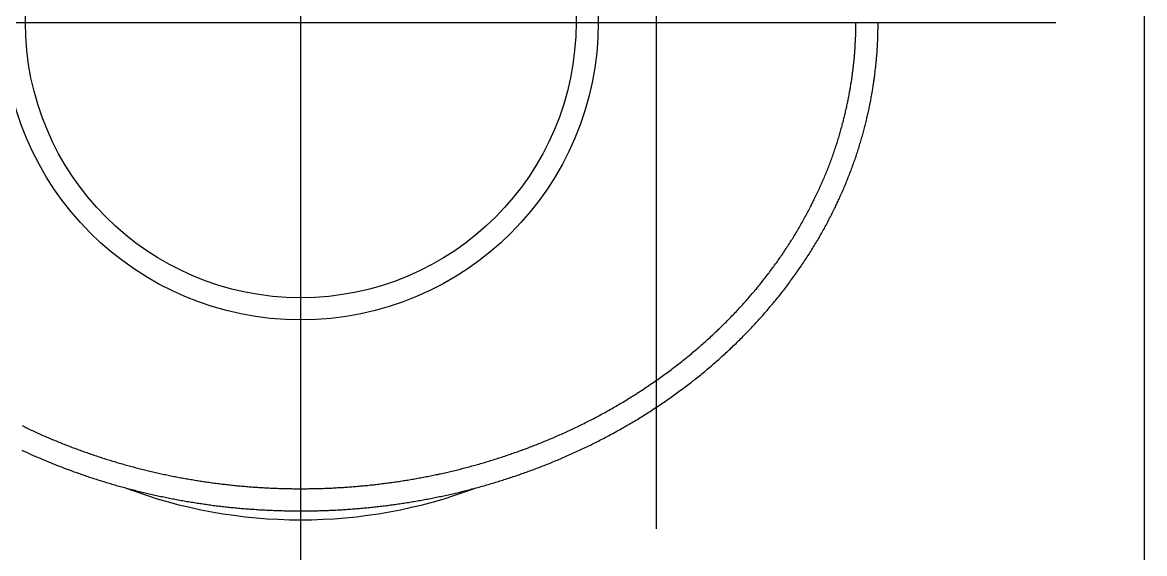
# Model space of a CAD drawing. Extents: x -40.9 to 40.8, y -39.4 to 14.
# Drawn here: x 28.18 to 40.81, y -5.98 to 0 of the extents above; entities that cross this region are included whole.
import ezdxf

# ---------------------------------------------------------------- set-up
doc = ezdxf.new("R2010")
doc.units = 0
doc.linetypes.add('CENTER', pattern=[50.8, 31.75, -6.35, 6.35, -6.35])
doc.linetypes.add('DASHED', pattern=[19.05, 12.7, -6.35])
doc.layers.get('0').update_dxf_attribs({"linetype": 'CONTINUOUS'})
doc.layers.add('CENTER', color=1, linetype='CENTER')

msp = doc.modelspace()

# ---------------------------------------------------------------- linework, layer by layer
at = {"color": 3, "linetype": 'DASHED'}
msp.add_line((35.313, 7), (35.313, -21.5), dxfattribs=at)
at = {"color": 7, "linetype": 'CONTINUOUS'}
msp.add_line((40.813, -6.5), (40.813, 6.5), dxfattribs=at)
at = {"color": 7}
for points in [[(28.173, -4.815, 0), (28.188, -4.822, 0), (28.203, -4.829, 0), (28.218, -4.836, 0), (28.233, -4.843, 0), (28.249, -4.85, 0), (28.264, -4.857, 0), (28.279, -4.864, 0), (28.294, -4.871, 0), (28.31, -4.878, 0), (28.325, -4.884, 0), (28.34, -4.891, 0), (28.356, -4.898, 0), (28.371, -4.904, 0), (28.387, -4.911, 0), (28.402, -4.917, 0), (28.417, -4.924, 0), (28.433, -4.93, 0), (28.448, -4.937, 0), (28.464, -4.943, 0), (28.479, -4.95, 0), (28.495, -4.956, 0), (28.51, -4.962, 0), (28.526, -4.969, 0), (28.541, -4.975, 0), (28.557, -4.981, 0), (28.572, -4.987, 0), (28.588, -4.993, 0), (28.603, -4.999, 0), (28.619, -5.005, 0), (28.634, -5.011, 0), (28.65, -5.017, 0), (28.666, -5.023, 0), (28.681, -5.029, 0), (28.697, -5.035, 0), (28.713, -5.041, 0), (28.728, -5.046, 0), (28.744, -5.052, 0), (28.76, -5.058, 0), (28.776, -5.063, 0), (28.791, -5.069, 0), (28.807, -5.075, 0), (28.823, -5.08, 0), (28.838, -5.086, 0), (28.854, -5.091, 0), (28.87, -5.097, 0), (28.886, -5.102, 0), (28.902, -5.107, 0), (28.918, -5.113, 0), (28.933, -5.118, 0), (28.949, -5.123, 0), (28.965, -5.129, 0), (28.981, -5.134, 0), (28.997, -5.139, 0), (29.013, -5.144, 0), (29.029, -5.149, 0), (29.044, -5.154, 0), (29.06, -5.159, 0), (29.076, -5.164, 0), (29.092, -5.169, 0), (29.108, -5.174, 0), (29.124, -5.179, 0), (29.14, -5.183, 0), (29.156, -5.188, 0), (29.172, -5.193, 0), (29.188, -5.198, 0), (29.204, -5.202, 0), (29.22, -5.207, 0), (29.236, -5.212, 0), (29.252, -5.216, 0), (29.268, -5.221, 0), (29.284, -5.225, 0), (29.3, -5.23, 0), (29.316, -5.234, 0), (29.332, -5.238, 0), (29.349, -5.243, 0), (29.365, -5.247, 0), (29.381, -5.251, 0), (29.397, -5.256, 0), (29.413, -5.26, 0), (29.429, -5.264, 0), (29.445, -5.268, 0), (29.462, -5.272, 0), (29.478, -5.276, 0), (29.494, -5.28, 0), (29.51, -5.284, 0), (29.526, -5.288, 0), (29.543, -5.292, 0), (29.559, -5.296, 0), (29.575, -5.3, 0), (29.591, -5.303, 0), (29.607, -5.307, 0), (29.624, -5.311, 0), (29.64, -5.315, 0), (29.656, -5.318, 0), (29.672, -5.322, 0), (29.689, -5.325, 0), (29.705, -5.329, 0), (29.721, -5.332, 0), (29.738, -5.336, 0), (29.754, -5.339, 0), (29.77, -5.343, 0), (29.787, -5.346, 0), (29.803, -5.349, 0), (29.819, -5.353, 0), (29.836, -5.356, 0), (29.852, -5.359, 0), (29.868, -5.362, 0), (29.885, -5.365, 0), (29.901, -5.369, 0), (29.917, -5.372, 0), (29.934, -5.375, 0), (29.95, -5.378, 0), (29.967, -5.381, 0), (29.983, -5.384, 0), (29.999, -5.386, 0), (30.016, -5.389, 0), (30.032, -5.392, 0), (30.049, -5.395, 0), (30.065, -5.398, 0), (30.081, -5.4, 0), (30.098, -5.403, 0), (30.114, -5.406, 0), (30.131, -5.408, 0), (30.147, -5.411, 0), (30.164, -5.413, 0), (30.18, -5.416, 0), (30.197, -5.418, 0), (30.213, -5.421, 0), (30.23, -5.423, 0), (30.246, -5.425, 0), (30.263, -5.428, 0), (30.279, -5.43, 0), (30.296, -5.432, 0), (30.312, -5.434, 0), (30.329, -5.437, 0), (30.345, -5.439, 0), (30.362, -5.441, 0), (30.378, -5.443, 0), (30.395, -5.445, 0), (30.412, -5.447, 0), (30.428, -5.449, 0), (30.445, -5.451, 0), (30.461, -5.453, 0), (30.478, -5.454, 0), (30.494, -5.456, 0), (30.511, -5.458, 0), (30.527, -5.46, 0), (30.544, -5.461, 0), (30.561, -5.463, 0), (30.577, -5.465, 0), (30.594, -5.466, 0), (30.61, -5.468, 0), (30.627, -5.469, 0), (30.643, -5.471, 0), (30.66, -5.472, 0), (30.677, -5.474, 0), (30.693, -5.475, 0), (30.71, -5.476, 0), (30.727, -5.478, 0), (30.743, -5.479, 0), (30.76, -5.48, 0), (30.776, -5.481, 0), (30.793, -5.482, 0), (30.81, -5.483, 0), (30.826, -5.485, 0), (30.843, -5.486, 0), (30.86, -5.487, 0), (30.876, -5.488, 0), (30.893, -5.488, 0), (30.909, -5.489, 0), (30.926, -5.49, 0), (30.943, -5.491, 0), (30.959, -5.492, 0), (30.976, -5.493, 0), (30.993, -5.493, 0), (31.009, -5.494, 0), (31.026, -5.495, 0), (31.043, -5.495, 0), (31.059, -5.496, 0), (31.076, -5.496, 0), (31.092, -5.497, 0), (31.109, -5.497, 0), (31.126, -5.498, 0), (31.142, -5.498, 0), (31.159, -5.498, 0), (31.176, -5.499, 0), (31.192, -5.499, 0), (31.209, -5.499, 0), (31.226, -5.5, 0), (31.242, -5.5, 0), (31.259, -5.5, 0), (31.276, -5.5, 0), (31.292, -5.5, 0), (31.309, -5.5, 0), (31.326, -5.5, 0), (31.342, -5.5, 0), (31.359, -5.5, 0), (31.376, -5.5, 0), (31.392, -5.5, 0), (31.409, -5.499, 0), (31.425, -5.499, 0), (31.442, -5.499, 0), (31.459, -5.499, 0), (31.476, -5.498, 0), (31.492, -5.498, 0), (31.509, -5.498, 0), (31.526, -5.497, 0), (31.542, -5.497, 0), (31.559, -5.496, 0), (31.576, -5.496, 0), (31.592, -5.495, 0), (31.609, -5.494, 0), (31.625, -5.494, 0), (31.642, -5.493, 0), (31.659, -5.492, 0), (31.675, -5.492, 0), (31.692, -5.491, 0), (31.709, -5.49, 0), (31.726, -5.489, 0), (31.742, -5.488, 0), (31.759, -5.487, 0), (31.776, -5.486, 0), (31.792, -5.485, 0), (31.809, -5.484, 0), (31.826, -5.483, 0), (31.842, -5.482, 0), (31.859, -5.481, 0), (31.875, -5.479, 0), (31.892, -5.478, 0), (31.909, -5.477, 0), (31.925, -5.476, 0), (31.942, -5.474, 0), (31.959, -5.473, 0), (31.975, -5.471, 0), (31.992, -5.47, 0), (32.009, -5.468, 0), (32.025, -5.467, 0), (32.042, -5.465, 0), (32.059, -5.464, 0), (32.075, -5.462, 0), (32.092, -5.46, 0), (32.109, -5.459, 0), (32.125, -5.457, 0), (32.142, -5.455, 0), (32.159, -5.453, 0), (32.175, -5.451, 0), (32.192, -5.45, 0), (32.209, -5.448, 0), (32.225, -5.446, 0), (32.242, -5.444, 0), (32.258, -5.442, 0), (32.275, -5.439, 0), (32.292, -5.437, 0), (32.309, -5.435, 0), (32.325, -5.433, 0), (32.342, -5.431, 0), (32.358, -5.428, 0), (32.375, -5.426, 0), (32.392, -5.424, 0), (32.408, -5.421, 0), (32.425, -5.419, 0), (32.442, -5.417, 0), (32.458, -5.414, 0), (32.475, -5.411, 0), (32.492, -5.409, 0), (32.508, -5.406, 0), (32.525, -5.404, 0), (32.541, -5.401, 0), (32.558, -5.398, 0), (32.575, -5.395, 0), (32.591, -5.393, 0), (32.608, -5.39, 0), (32.625, -5.387, 0), (32.641, -5.384, 0), (32.658, -5.381, 0), (32.675, -5.378, 0), (32.691, -5.375, 0), (32.708, -5.372, 0), (32.724, -5.369, 0), (32.741, -5.366, 0), (32.758, -5.363, 0), (32.775, -5.359, 0), (32.791, -5.356, 0), (32.808, -5.353, 0), (32.824, -5.349, 0), (32.841, -5.346, 0), (32.858, -5.343, 0), (32.874, -5.339, 0), (32.891, -5.336, 0), (32.907, -5.332, 0), (32.924, -5.329, 0), (32.941, -5.325, 0), (32.957, -5.321, 0), (32.974, -5.318, 0), (32.991, -5.314, 0), (33.007, -5.31, 0), (33.024, -5.306, 0), (33.041, -5.302, 0), (33.057, -5.299, 0), (33.074, -5.295, 0), (33.09, -5.291, 0), (33.107, -5.287, 0), (33.124, -5.283, 0), (33.14, -5.278, 0), (33.157, -5.274, 0), (33.174, -5.27, 0), (33.19, -5.266, 0), (33.207, -5.262, 0), (33.223, -5.257, 0), (33.24, -5.253, 0), (33.257, -5.249, 0), (33.273, -5.244, 0), (33.29, -5.24, 0), (33.306, -5.235, 0), (33.323, -5.231, 0), (33.34, -5.226, 0), (33.356, -5.221, 0), (33.373, -5.217, 0), (33.39, -5.212, 0), (33.406, -5.207, 0), (33.423, -5.202, 0), (33.439, -5.198, 0), (33.456, -5.193, 0), (33.473, -5.188, 0), (33.489, -5.183, 0), (33.506, -5.178, 0), (33.522, -5.173, 0), (33.539, -5.168, 0), (33.556, -5.162, 0), (33.572, -5.157, 0), (33.589, -5.152, 0), (33.605, -5.147, 0), (33.622, -5.141, 0), (33.639, -5.136, 0), (33.655, -5.131, 0), (33.672, -5.125, 0), (33.688, -5.12, 0), (33.705, -5.114, 0), (33.722, -5.109, 0), (33.738, -5.103, 0), (33.755, -5.097, 0), (33.771, -5.092, 0), (33.788, -5.086, 0), (33.804, -5.08, 0), (33.821, -5.074, 0), (33.838, -5.068, 0), (33.854, -5.062, 0), (33.871, -5.056, 0), (33.888, -5.05, 0), (33.904, -5.044, 0), (33.921, -5.038, 0), (33.937, -5.032, 0), (33.954, -5.026, 0), (33.971, -5.019, 0), (33.987, -5.013, 0), (34.004, -5.007, 0), (34.02, -5, 0), (34.037, -4.994, 0), (34.053, -4.987, 0), (34.07, -4.981, 0), (34.087, -4.974, 0), (34.103, -4.968, 0), (34.12, -4.961, 0), (34.136, -4.954, 0), (34.153, -4.947, 0), (34.169, -4.941, 0), (34.186, -4.934, 0), (34.203, -4.927, 0), (34.219, -4.92, 0), (34.236, -4.913, 0), (34.252, -4.906, 0), (34.269, -4.899, 0), (34.285, -4.891, 0), (34.302, -4.884, 0), (34.318, -4.877, 0), (34.335, -4.87, 0), (34.351, -4.862, 0), (34.368, -4.855, 0), (34.384, -4.847, 0), (34.401, -4.84, 0), (34.417, -4.832, 0), (34.434, -4.825, 0), (34.45, -4.817, 0), (34.467, -4.809, 0), (34.483, -4.802, 0), (34.5, -4.794, 0), (34.516, -4.786, 0), (34.533, -4.778, 0), (34.549, -4.77, 0), (34.566, -4.762, 0), (34.582, -4.754, 0), (34.599, -4.746, 0), (34.615, -4.738, 0), (34.631, -4.729, 0), (34.648, -4.721, 0), (34.664, -4.713, 0), (34.681, -4.705, 0), (34.697, -4.696, 0), (34.713, -4.688, 0), (34.73, -4.679, 0), (34.746, -4.671, 0), (34.762, -4.662, 0), (34.779, -4.653, 0), (34.795, -4.644, 0), (34.811, -4.636, 0), (34.828, -4.627, 0), (34.844, -4.618, 0), (34.86, -4.609, 0), (34.876, -4.6, 0), (34.893, -4.591, 0), (34.909, -4.582, 0), (34.925, -4.573, 0), (34.941, -4.564, 0), (34.958, -4.554, 0), (34.974, -4.545, 0), (34.99, -4.536, 0), (35.006, -4.526, 0), (35.022, -4.517, 0), (35.038, -4.507, 0), (35.054, -4.498, 0), (35.071, -4.488, 0), (35.087, -4.478, 0), (35.103, -4.469, 0), (35.119, -4.459, 0), (35.135, -4.449, 0), (35.151, -4.439, 0), (35.167, -4.429, 0), (35.183, -4.419, 0), (35.199, -4.409, 0), (35.215, -4.399, 0), (35.231, -4.389, 0), (35.247, -4.379, 0), (35.263, -4.368, 0), (35.279, -4.358, 0), (35.294, -4.348, 0), (35.31, -4.337, 0), (35.326, -4.327, 0), (35.342, -4.316, 0), (35.358, -4.306, 0), (35.373, -4.295, 0), (35.389, -4.284, 0), (35.405, -4.274, 0), (35.42, -4.263, 0), (35.436, -4.252, 0), (35.451, -4.241, 0), (35.467, -4.23, 0), (35.483, -4.219, 0), (35.498, -4.208, 0), (35.514, -4.197, 0), (35.529, -4.186, 0), (35.544, -4.175, 0), (35.56, -4.164, 0), (35.575, -4.153, 0), (35.59, -4.141, 0), (35.606, -4.13, 0), (35.621, -4.118, 0), (35.636, -4.107, 0), (35.651, -4.096, 0), (35.666, -4.084, 0), (35.682, -4.072, 0), (35.697, -4.061, 0), (35.712, -4.049, 0), (35.727, -4.037, 0), (35.742, -4.026, 0), (35.757, -4.014, 0), (35.772, -4.002, 0), (35.787, -3.99, 0), (35.801, -3.978, 0), (35.816, -3.966, 0), (35.831, -3.954, 0), (35.846, -3.942, 0), (35.861, -3.93, 0), (35.875, -3.918, 0), (35.89, -3.905, 0), (35.904, -3.893, 0), (35.919, -3.881, 0), (35.933, -3.869, 0), (35.948, -3.856, 0), (35.962, -3.844, 0), (35.977, -3.831, 0), (35.991, -3.819, 0), (36.005, -3.806, 0), (36.02, -3.794, 0), (36.034, -3.781, 0), (36.048, -3.768, 0), (36.062, -3.755, 0), (36.076, -3.743, 0), (36.09, -3.73, 0), (36.104, -3.717, 0), (36.118, -3.704, 0), (36.132, -3.691, 0), (36.146, -3.678, 0), (36.16, -3.665, 0), (36.173, -3.652, 0), (36.187, -3.639, 0), (36.201, -3.626, 0), (36.214, -3.613, 0), (36.228, -3.599, 0), (36.242, -3.586, 0), (36.255, -3.573, 0), (36.268, -3.56, 0), (36.282, -3.546, 0), (36.295, -3.533, 0), (36.308, -3.519, 0), (36.322, -3.506, 0), (36.335, -3.492, 0), (36.348, -3.479, 0), (36.361, -3.465, 0), (36.374, -3.452, 0), (36.387, -3.438, 0), (36.4, -3.424, 0), (36.413, -3.41, 0), (36.425, -3.397, 0), (36.438, -3.383, 0), (36.451, -3.369, 0), (36.464, -3.355, 0), (36.476, -3.341, 0), (36.489, -3.327, 0), (36.501, -3.313, 0), (36.514, -3.299, 0), (36.526, -3.285, 0), (36.538, -3.271, 0), (36.551, -3.257, 0), (36.563, -3.243, 0), (36.575, -3.229, 0), (36.587, -3.215, 0), (36.599, -3.2, 0), (36.611, -3.186, 0), (36.623, -3.172, 0), (36.635, -3.158, 0), (36.647, -3.143, 0), (36.659, -3.129, 0), (36.671, -3.114, 0), (36.682, -3.1, 0), (36.694, -3.085, 0), (36.706, -3.071, 0), (36.717, -3.056, 0), (36.728, -3.042, 0), (36.74, -3.027, 0), (36.751, -3.013, 0), (36.763, -2.998, 0), (36.774, -2.983, 0), (36.785, -2.969, 0), (36.796, -2.954, 0), (36.807, -2.939, 0), (36.818, -2.924, 0), (36.829, -2.91, 0), (36.84, -2.895, 0), (36.851, -2.88, 0), (36.862, -2.865, 0), (36.872, -2.85, 0), (36.883, -2.835, 0), (36.894, -2.82, 0), (36.904, -2.805, 0), (36.915, -2.79, 0), (36.925, -2.775, 0), (36.935, -2.76, 0), (36.946, -2.745, 0), (36.956, -2.73, 0), (36.966, -2.715, 0), (36.976, -2.7, 0), (36.986, -2.685, 0), (36.996, -2.67, 0), (37.006, -2.654, 0), (37.016, -2.639, 0), (37.026, -2.624, 0), (37.036, -2.609, 0), (37.045, -2.593, 0), (37.055, -2.578, 0), (37.065, -2.563, 0), (37.074, -2.547, 0), (37.084, -2.532, 0), (37.093, -2.517, 0), (37.102, -2.501, 0), (37.112, -2.486, 0), (37.121, -2.47, 0), (37.13, -2.455, 0), (37.139, -2.439, 0), (37.148, -2.424, 0), (37.157, -2.408, 0), (37.166, -2.393, 0), (37.175, -2.377, 0), (37.184, -2.361, 0), (37.192, -2.346, 0), (37.201, -2.33, 0), (37.21, -2.314, 0), (37.218, -2.299, 0), (37.227, -2.283, 0), (37.235, -2.267, 0), (37.244, -2.252, 0), (37.252, -2.236, 0), (37.26, -2.22, 0), (37.268, -2.204, 0), (37.276, -2.189, 0), (37.285, -2.173, 0), (37.293, -2.157, 0), (37.3, -2.141, 0), (37.308, -2.125, 0), (37.316, -2.109, 0), (37.324, -2.093, 0), (37.332, -2.078, 0), (37.339, -2.062, 0), (37.347, -2.046, 0), (37.354, -2.03, 0), (37.362, -2.014, 0), (37.369, -1.998, 0), (37.377, -1.982, 0), (37.384, -1.966, 0), (37.391, -1.95, 0), (37.398, -1.934, 0), (37.405, -1.918, 0), (37.412, -1.902, 0), (37.419, -1.886, 0), (37.426, -1.87, 0), (37.433, -1.855, 0), (37.439, -1.839, 0), (37.446, -1.823, 0), (37.453, -1.807, 0), (37.459, -1.791, 0), (37.465, -1.775, 0), (37.472, -1.759, 0), (37.478, -1.743, 0), (37.484, -1.727, 0), (37.49, -1.711, 0), (37.497, -1.696, 0), (37.503, -1.68, 0), (37.509, -1.664, 0), (37.514, -1.648, 0), (37.52, -1.632, 0), (37.526, -1.617, 0), (37.532, -1.601, 0), (37.537, -1.585, 0), (37.543, -1.57, 0), (37.548, -1.554, 0), (37.554, -1.538, 0), (37.559, -1.523, 0), (37.565, -1.507, 0), (37.57, -1.491, 0), (37.575, -1.476, 0), (37.58, -1.46, 0), (37.585, -1.445, 0), (37.59, -1.43, 0), (37.595, -1.414, 0), (37.599, -1.399, 0), (37.604, -1.383, 0), (37.609, -1.368, 0), (37.614, -1.353, 0), (37.618, -1.338, 0), (37.623, -1.323, 0), (37.627, -1.307, 0), (37.631, -1.292, 0), (37.636, -1.277, 0), (37.64, -1.262, 0), (37.644, -1.247, 0), (37.648, -1.233, 0), (37.652, -1.218, 0), (37.656, -1.203, 0), (37.66, -1.188, 0), (37.664, -1.173, 0), (37.667, -1.159, 0), (37.671, -1.144, 0), (37.675, -1.13, 0), (37.678, -1.115, 0), (37.682, -1.101, 0), (37.685, -1.087, 0), (37.688, -1.072, 0), (37.692, -1.058, 0), (37.695, -1.044, 0), (37.698, -1.03, 0), (37.701, -1.016, 0), (37.705, -1.002, 0), (37.708, -0.988, 0), (37.711, -0.974, 0), (37.713, -0.961, 0), (37.716, -0.947, 0), (37.719, -0.933, 0), (37.722, -0.92, 0), (37.724, -0.906, 0), (37.727, -0.893, 0), (37.73, -0.879, 0), (37.732, -0.866, 0), (37.735, -0.853, 0), (37.737, -0.839, 0), (37.74, -0.826, 0), (37.742, -0.813, 0), (37.744, -0.8, 0), (37.746, -0.787, 0), (37.749, -0.774, 0), (37.751, -0.761, 0), (37.753, -0.748, 0), (37.755, -0.735, 0), (37.757, -0.722, 0), (37.759, -0.71, 0), (37.761, -0.697, 0), (37.763, -0.684, 0), (37.765, -0.672, 0), (37.766, -0.659, 0), (37.768, -0.647, 0), (37.77, -0.634, 0), (37.772, -0.622, 0), (37.773, -0.61, 0), (37.775, -0.597, 0), (37.776, -0.585, 0), (37.778, -0.573, 0), (37.779, -0.561, 0), (37.781, -0.548, 0), (37.782, -0.536, 0), (37.784, -0.524, 0), (37.785, -0.512, 0), (37.786, -0.5, 0), (37.788, -0.488, 0), (37.789, -0.476, 0), (37.79, -0.464, 0), (37.791, -0.452, 0), (37.793, -0.441, 0), (37.794, -0.429, 0), (37.795, -0.417, 0), (37.796, -0.405, 0), (37.797, -0.394, 0), (37.798, -0.382, 0), (37.799, -0.37, 0), (37.8, -0.359, 0), (37.801, -0.347, 0), (37.801, -0.336, 0), (37.802, -0.324, 0), (37.803, -0.313, 0), (37.804, -0.301, 0), (37.804, -0.29, 0), (37.805, -0.278, 0), (37.806, -0.267, 0), (37.806, -0.256, 0), (37.807, -0.244, 0), (37.808, -0.233, 0), (37.808, -0.222, 0), (37.809, -0.21, 0), (37.809, -0.199, 0), (37.81, -0.188, 0), (37.81, -0.177, 0), (37.81, -0.165, 0), (37.811, -0.154, 0), (37.811, -0.143, 0), (37.812, -0.132, 0), (37.812, -0.121, 0), (37.812, -0.11, 0), (37.812, -0.099, 0), (37.812, -0.088, 0), (37.813, -0.077, 0), (37.813, -0.066, 0), (37.813, -0.055, 0), (37.813, -0.044, 0), (37.813, -0.033, 0), (37.813, -0.022, 0), (37.813, -0.011, 0), (37.813, 0, 0)], [(28.176, -4.54, 0), (28.191, -4.547, 0), (28.205, -4.554, 0), (28.22, -4.561, 0), (28.235, -4.568, 0), (28.249, -4.575, 0), (28.264, -4.582, 0), (28.278, -4.589, 0), (28.293, -4.596, 0), (28.308, -4.602, 0), (28.322, -4.609, 0), (28.337, -4.616, 0), (28.352, -4.623, 0), (28.366, -4.629, 0), (28.381, -4.636, 0), (28.396, -4.642, 0), (28.411, -4.649, 0), (28.425, -4.655, 0), (28.44, -4.662, 0), (28.455, -4.668, 0), (28.47, -4.675, 0), (28.485, -4.681, 0), (28.5, -4.687, 0), (28.514, -4.694, 0), (28.529, -4.7, 0), (28.544, -4.706, 0), (28.559, -4.712, 0), (28.574, -4.718, 0), (28.589, -4.724, 0), (28.604, -4.731, 0), (28.619, -4.737, 0), (28.634, -4.743, 0), (28.649, -4.748, 0), (28.664, -4.754, 0), (28.679, -4.76, 0), (28.694, -4.766, 0), (28.709, -4.772, 0), (28.724, -4.778, 0), (28.739, -4.784, 0), (28.754, -4.789, 0), (28.769, -4.795, 0), (28.784, -4.801, 0), (28.799, -4.806, 0), (28.814, -4.812, 0), (28.83, -4.817, 0), (28.845, -4.823, 0), (28.86, -4.828, 0), (28.875, -4.834, 0), (28.89, -4.839, 0), (28.905, -4.844, 0), (28.921, -4.85, 0), (28.936, -4.855, 0), (28.951, -4.86, 0), (28.966, -4.865, 0), (28.982, -4.871, 0), (28.997, -4.876, 0), (29.012, -4.881, 0), (29.028, -4.886, 0), (29.043, -4.891, 0), (29.058, -4.896, 0), (29.073, -4.901, 0), (29.089, -4.906, 0), (29.104, -4.911, 0), (29.12, -4.916, 0), (29.135, -4.92, 0), (29.15, -4.925, 0), (29.166, -4.93, 0), (29.181, -4.935, 0), (29.197, -4.939, 0), (29.212, -4.944, 0), (29.227, -4.949, 0), (29.243, -4.953, 0), (29.258, -4.958, 0), (29.274, -4.962, 0), (29.289, -4.967, 0), (29.305, -4.971, 0), (29.32, -4.976, 0), (29.336, -4.98, 0), (29.351, -4.984, 0), (29.367, -4.989, 0), (29.382, -4.993, 0), (29.398, -4.997, 0), (29.413, -5.001, 0), (29.429, -5.005, 0), (29.445, -5.01, 0), (29.46, -5.014, 0), (29.476, -5.018, 0), (29.491, -5.022, 0), (29.507, -5.026, 0), (29.523, -5.03, 0), (29.538, -5.034, 0), (29.554, -5.037, 0), (29.569, -5.041, 0), (29.585, -5.045, 0), (29.601, -5.049, 0), (29.616, -5.053, 0), (29.632, -5.056, 0), (29.648, -5.06, 0), (29.663, -5.064, 0), (29.679, -5.067, 0), (29.695, -5.071, 0), (29.711, -5.074, 0), (29.726, -5.078, 0), (29.742, -5.081, 0), (29.758, -5.085, 0), (29.774, -5.088, 0), (29.789, -5.091, 0), (29.805, -5.095, 0), (29.821, -5.098, 0), (29.837, -5.101, 0), (29.852, -5.104, 0), (29.868, -5.108, 0), (29.884, -5.111, 0), (29.9, -5.114, 0), (29.916, -5.117, 0), (29.931, -5.12, 0), (29.947, -5.123, 0), (29.963, -5.126, 0), (29.979, -5.129, 0), (29.995, -5.132, 0), (30.011, -5.135, 0), (30.026, -5.137, 0), (30.042, -5.14, 0), (30.058, -5.143, 0), (30.074, -5.146, 0), (30.09, -5.148, 0), (30.106, -5.151, 0), (30.122, -5.154, 0), (30.138, -5.156, 0), (30.154, -5.159, 0), (30.17, -5.161, 0), (30.186, -5.164, 0), (30.201, -5.166, 0), (30.217, -5.169, 0), (30.233, -5.171, 0), (30.249, -5.173, 0), (30.265, -5.176, 0), (30.281, -5.178, 0), (30.297, -5.18, 0), (30.313, -5.182, 0), (30.329, -5.184, 0), (30.345, -5.187, 0), (30.361, -5.189, 0), (30.377, -5.191, 0), (30.393, -5.193, 0), (30.409, -5.195, 0), (30.425, -5.197, 0), (30.441, -5.199, 0), (30.457, -5.2, 0), (30.473, -5.202, 0), (30.489, -5.204, 0), (30.505, -5.206, 0), (30.521, -5.208, 0), (30.537, -5.209, 0), (30.553, -5.211, 0), (30.569, -5.213, 0), (30.585, -5.214, 0), (30.601, -5.216, 0), (30.617, -5.217, 0), (30.633, -5.219, 0), (30.649, -5.22, 0), (30.665, -5.222, 0), (30.681, -5.223, 0), (30.697, -5.224, 0), (30.713, -5.226, 0), (30.73, -5.227, 0), (30.746, -5.228, 0), (30.762, -5.229, 0), (30.778, -5.231, 0), (30.794, -5.232, 0), (30.81, -5.233, 0), (30.826, -5.234, 0), (30.842, -5.235, 0), (30.858, -5.236, 0), (30.874, -5.237, 0), (30.89, -5.238, 0), (30.907, -5.239, 0), (30.923, -5.24, 0), (30.939, -5.241, 0), (30.955, -5.241, 0), (30.971, -5.242, 0), (30.987, -5.243, 0), (31.003, -5.244, 0), (31.019, -5.244, 0), (31.035, -5.245, 0), (31.051, -5.245, 0), (31.067, -5.246, 0), (31.084, -5.246, 0), (31.1, -5.247, 0), (31.116, -5.247, 0), (31.132, -5.248, 0), (31.148, -5.248, 0), (31.164, -5.249, 0), (31.18, -5.249, 0), (31.196, -5.249, 0), (31.212, -5.249, 0), (31.229, -5.25, 0), (31.245, -5.25, 0), (31.261, -5.25, 0), (31.277, -5.25, 0), (31.293, -5.25, 0), (31.309, -5.25, 0), (31.325, -5.25, 0), (31.341, -5.25, 0), (31.357, -5.25, 0), (31.373, -5.25, 0), (31.39, -5.25, 0), (31.406, -5.249, 0), (31.422, -5.249, 0), (31.438, -5.249, 0), (31.454, -5.249, 0), (31.47, -5.248, 0), (31.486, -5.248, 0), (31.503, -5.248, 0), (31.519, -5.247, 0), (31.535, -5.247, 0), (31.551, -5.246, 0), (31.567, -5.246, 0), (31.583, -5.245, 0), (31.599, -5.245, 0), (31.615, -5.244, 0), (31.631, -5.243, 0), (31.648, -5.243, 0), (31.664, -5.242, 0), (31.68, -5.241, 0), (31.696, -5.24, 0), (31.712, -5.239, 0), (31.728, -5.238, 0), (31.744, -5.238, 0), (31.76, -5.237, 0), (31.776, -5.236, 0), (31.793, -5.235, 0), (31.809, -5.234, 0), (31.825, -5.232, 0), (31.841, -5.231, 0), (31.857, -5.23, 0), (31.873, -5.229, 0), (31.889, -5.228, 0), (31.905, -5.226, 0), (31.922, -5.225, 0), (31.938, -5.224, 0), (31.954, -5.222, 0), (31.97, -5.221, 0), (31.986, -5.219, 0), (32.002, -5.218, 0), (32.018, -5.216, 0), (32.034, -5.215, 0), (32.05, -5.213, 0), (32.067, -5.212, 0), (32.083, -5.21, 0), (32.099, -5.208, 0), (32.115, -5.207, 0), (32.131, -5.205, 0), (32.147, -5.203, 0), (32.163, -5.201, 0), (32.179, -5.199, 0), (32.196, -5.197, 0), (32.212, -5.195, 0), (32.228, -5.193, 0), (32.244, -5.191, 0), (32.26, -5.189, 0), (32.276, -5.187, 0), (32.292, -5.185, 0), (32.308, -5.183, 0), (32.324, -5.181, 0), (32.34, -5.179, 0), (32.356, -5.176, 0), (32.373, -5.174, 0), (32.389, -5.172, 0), (32.405, -5.169, 0), (32.421, -5.167, 0), (32.437, -5.164, 0), (32.453, -5.162, 0), (32.469, -5.159, 0), (32.485, -5.157, 0), (32.501, -5.154, 0), (32.517, -5.152, 0), (32.533, -5.149, 0), (32.55, -5.146, 0), (32.566, -5.143, 0), (32.582, -5.141, 0), (32.598, -5.138, 0), (32.614, -5.135, 0), (32.63, -5.132, 0), (32.646, -5.129, 0), (32.662, -5.126, 0), (32.678, -5.123, 0), (32.694, -5.12, 0), (32.711, -5.117, 0), (32.727, -5.114, 0), (32.743, -5.111, 0), (32.759, -5.108, 0), (32.775, -5.104, 0), (32.791, -5.101, 0), (32.807, -5.098, 0), (32.823, -5.094, 0), (32.839, -5.091, 0), (32.855, -5.088, 0), (32.871, -5.084, 0), (32.887, -5.081, 0), (32.903, -5.077, 0), (32.919, -5.074, 0), (32.936, -5.07, 0), (32.952, -5.066, 0), (32.968, -5.063, 0), (32.984, -5.059, 0), (33, -5.055, 0), (33.016, -5.051, 0), (33.032, -5.048, 0), (33.048, -5.044, 0), (33.064, -5.04, 0), (33.08, -5.036, 0), (33.096, -5.032, 0), (33.112, -5.028, 0), (33.128, -5.024, 0), (33.144, -5.019, 0), (33.16, -5.015, 0), (33.176, -5.011, 0), (33.193, -5.007, 0), (33.209, -5.003, 0), (33.225, -4.998, 0), (33.241, -4.994, 0), (33.257, -4.99, 0), (33.273, -4.985, 0), (33.289, -4.981, 0), (33.305, -4.976, 0), (33.321, -4.972, 0), (33.337, -4.967, 0), (33.353, -4.962, 0), (33.369, -4.958, 0), (33.385, -4.953, 0), (33.401, -4.948, 0), (33.417, -4.943, 0), (33.433, -4.938, 0), (33.449, -4.934, 0), (33.465, -4.929, 0), (33.481, -4.924, 0), (33.497, -4.919, 0), (33.513, -4.914, 0), (33.529, -4.909, 0), (33.545, -4.903, 0), (33.562, -4.898, 0), (33.578, -4.893, 0), (33.594, -4.888, 0), (33.61, -4.882, 0), (33.626, -4.877, 0), (33.642, -4.872, 0), (33.658, -4.866, 0), (33.674, -4.861, 0), (33.69, -4.855, 0), (33.706, -4.85, 0), (33.722, -4.844, 0), (33.738, -4.838, 0), (33.754, -4.833, 0), (33.77, -4.827, 0), (33.786, -4.821, 0), (33.802, -4.815, 0), (33.818, -4.81, 0), (33.834, -4.804, 0), (33.85, -4.798, 0), (33.866, -4.792, 0), (33.882, -4.786, 0), (33.898, -4.78, 0), (33.914, -4.773, 0), (33.93, -4.767, 0), (33.946, -4.761, 0), (33.962, -4.755, 0), (33.978, -4.748, 0), (33.994, -4.742, 0), (34.01, -4.736, 0), (34.026, -4.729, 0), (34.042, -4.723, 0), (34.058, -4.716, 0), (34.074, -4.71, 0), (34.09, -4.703, 0), (34.106, -4.696, 0), (34.122, -4.69, 0), (34.138, -4.683, 0), (34.154, -4.676, 0), (34.17, -4.669, 0), (34.186, -4.662, 0), (34.202, -4.655, 0), (34.218, -4.648, 0), (34.233, -4.641, 0), (34.249, -4.634, 0), (34.265, -4.627, 0), (34.281, -4.62, 0), (34.297, -4.612, 0), (34.313, -4.605, 0), (34.329, -4.598, 0), (34.345, -4.59, 0), (34.361, -4.583, 0), (34.377, -4.576, 0), (34.392, -4.568, 0), (34.408, -4.56, 0), (34.424, -4.553, 0), (34.44, -4.545, 0), (34.456, -4.537, 0), (34.472, -4.53, 0), (34.487, -4.522, 0), (34.503, -4.514, 0), (34.519, -4.506, 0), (34.535, -4.498, 0), (34.551, -4.49, 0), (34.566, -4.482, 0), (34.582, -4.474, 0), (34.598, -4.466, 0), (34.614, -4.458, 0), (34.63, -4.449, 0), (34.645, -4.441, 0), (34.661, -4.433, 0), (34.677, -4.424, 0), (34.692, -4.416, 0), (34.708, -4.407, 0), (34.724, -4.399, 0), (34.739, -4.39, 0), (34.755, -4.381, 0), (34.771, -4.373, 0), (34.786, -4.364, 0), (34.802, -4.355, 0), (34.818, -4.346, 0), (34.833, -4.337, 0), (34.849, -4.328, 0), (34.864, -4.319, 0), (34.88, -4.31, 0), (34.895, -4.301, 0), (34.911, -4.292, 0), (34.927, -4.283, 0), (34.942, -4.274, 0), (34.958, -4.264, 0), (34.973, -4.255, 0), (34.989, -4.245, 0), (35.004, -4.236, 0), (35.019, -4.226, 0), (35.035, -4.217, 0), (35.05, -4.207, 0), (35.066, -4.198, 0), (35.081, -4.188, 0), (35.096, -4.178, 0), (35.111, -4.168, 0), (35.127, -4.158, 0), (35.142, -4.149, 0), (35.157, -4.139, 0), (35.172, -4.129, 0), (35.188, -4.118, 0), (35.203, -4.108, 0), (35.218, -4.098, 0), (35.233, -4.088, 0), (35.248, -4.078, 0), (35.263, -4.067, 0), (35.278, -4.057, 0), (35.293, -4.047, 0), (35.308, -4.036, 0), (35.323, -4.026, 0), (35.338, -4.015, 0), (35.353, -4.005, 0), (35.368, -3.994, 0), (35.383, -3.983, 0), (35.398, -3.973, 0), (35.412, -3.962, 0), (35.427, -3.951, 0), (35.442, -3.94, 0), (35.456, -3.929, 0), (35.471, -3.918, 0), (35.486, -3.907, 0), (35.5, -3.896, 0), (35.515, -3.885, 0), (35.529, -3.874, 0), (35.544, -3.863, 0), (35.558, -3.852, 0), (35.573, -3.841, 0), (35.587, -3.829, 0), (35.602, -3.818, 0), (35.616, -3.807, 0), (35.63, -3.795, 0), (35.644, -3.784, 0), (35.659, -3.772, 0), (35.673, -3.761, 0), (35.687, -3.749, 0), (35.701, -3.737, 0), (35.715, -3.726, 0), (35.729, -3.714, 0), (35.743, -3.702, 0), (35.757, -3.69, 0), (35.771, -3.679, 0), (35.785, -3.667, 0), (35.799, -3.655, 0), (35.812, -3.643, 0), (35.826, -3.631, 0), (35.84, -3.619, 0), (35.853, -3.607, 0), (35.867, -3.595, 0), (35.881, -3.582, 0), (35.894, -3.57, 0), (35.908, -3.558, 0), (35.921, -3.546, 0), (35.935, -3.533, 0), (35.948, -3.521, 0), (35.961, -3.509, 0), (35.974, -3.496, 0), (35.988, -3.484, 0), (36.001, -3.471, 0), (36.014, -3.459, 0), (36.027, -3.446, 0), (36.04, -3.433, 0), (36.053, -3.421, 0), (36.066, -3.408, 0), (36.079, -3.395, 0), (36.092, -3.383, 0), (36.105, -3.37, 0), (36.117, -3.357, 0), (36.13, -3.344, 0), (36.143, -3.331, 0), (36.155, -3.318, 0), (36.168, -3.305, 0), (36.18, -3.292, 0), (36.193, -3.279, 0), (36.205, -3.266, 0), (36.218, -3.253, 0), (36.23, -3.24, 0), (36.242, -3.227, 0), (36.254, -3.213, 0), (36.267, -3.2, 0), (36.279, -3.187, 0), (36.291, -3.174, 0), (36.303, -3.16, 0), (36.315, -3.147, 0), (36.327, -3.134, 0), (36.338, -3.12, 0), (36.35, -3.107, 0), (36.362, -3.093, 0), (36.374, -3.08, 0), (36.385, -3.066, 0), (36.397, -3.053, 0), (36.408, -3.039, 0), (36.42, -3.025, 0), (36.431, -3.012, 0), (36.443, -2.998, 0), (36.454, -2.984, 0), (36.465, -2.971, 0), (36.477, -2.957, 0), (36.488, -2.943, 0), (36.499, -2.929, 0), (36.51, -2.915, 0), (36.521, -2.901, 0), (36.532, -2.888, 0), (36.543, -2.874, 0), (36.553, -2.86, 0), (36.564, -2.846, 0), (36.575, -2.832, 0), (36.586, -2.818, 0), (36.596, -2.804, 0), (36.607, -2.79, 0), (36.617, -2.776, 0), (36.628, -2.761, 0), (36.638, -2.747, 0), (36.648, -2.733, 0), (36.659, -2.719, 0), (36.669, -2.705, 0), (36.679, -2.69, 0), (36.689, -2.676, 0), (36.699, -2.662, 0), (36.709, -2.648, 0), (36.719, -2.633, 0), (36.729, -2.619, 0), (36.739, -2.605, 0), (36.749, -2.59, 0), (36.758, -2.576, 0), (36.768, -2.561, 0), (36.778, -2.547, 0), (36.787, -2.532, 0), (36.797, -2.518, 0), (36.806, -2.503, 0), (36.816, -2.489, 0), (36.825, -2.474, 0), (36.834, -2.46, 0), (36.843, -2.445, 0), (36.852, -2.431, 0), (36.861, -2.416, 0), (36.87, -2.401, 0), (36.879, -2.387, 0), (36.888, -2.372, 0), (36.897, -2.357, 0), (36.906, -2.342, 0), (36.915, -2.328, 0), (36.923, -2.313, 0), (36.932, -2.298, 0), (36.94, -2.283, 0), (36.949, -2.269, 0), (36.957, -2.254, 0), (36.966, -2.239, 0), (36.974, -2.224, 0), (36.982, -2.209, 0), (36.99, -2.194, 0), (36.999, -2.179, 0), (37.007, -2.164, 0), (37.015, -2.149, 0), (37.023, -2.134, 0), (37.031, -2.12, 0), (37.038, -2.105, 0), (37.046, -2.09, 0), (37.054, -2.075, 0), (37.062, -2.059, 0), (37.069, -2.044, 0), (37.077, -2.029, 0), (37.084, -2.014, 0), (37.092, -1.999, 0), (37.099, -1.984, 0), (37.106, -1.969, 0), (37.114, -1.954, 0), (37.121, -1.939, 0), (37.128, -1.924, 0), (37.135, -1.908, 0), (37.142, -1.893, 0), (37.149, -1.878, 0), (37.156, -1.863, 0), (37.163, -1.848, 0), (37.17, -1.833, 0), (37.176, -1.818, 0), (37.183, -1.802, 0), (37.189, -1.787, 0), (37.196, -1.772, 0), (37.202, -1.757, 0), (37.209, -1.742, 0), (37.215, -1.727, 0), (37.221, -1.712, 0), (37.227, -1.697, 0), (37.234, -1.681, 0), (37.24, -1.666, 0), (37.246, -1.651, 0), (37.252, -1.636, 0), (37.257, -1.621, 0), (37.263, -1.606, 0), (37.269, -1.591, 0), (37.275, -1.576, 0), (37.28, -1.561, 0), (37.286, -1.546, 0), (37.291, -1.531, 0), (37.297, -1.516, 0), (37.302, -1.501, 0), (37.307, -1.487, 0), (37.312, -1.472, 0), (37.318, -1.457, 0), (37.323, -1.442, 0), (37.328, -1.427, 0), (37.333, -1.413, 0), (37.337, -1.398, 0), (37.342, -1.383, 0), (37.347, -1.368, 0), (37.352, -1.354, 0), (37.356, -1.339, 0), (37.361, -1.325, 0), (37.365, -1.31, 0), (37.37, -1.296, 0), (37.374, -1.281, 0), (37.378, -1.267, 0), (37.383, -1.252, 0), (37.387, -1.238, 0), (37.391, -1.224, 0), (37.395, -1.209, 0), (37.399, -1.195, 0), (37.403, -1.181, 0), (37.407, -1.167, 0), (37.41, -1.153, 0), (37.414, -1.139, 0), (37.418, -1.125, 0), (37.422, -1.111, 0), (37.425, -1.097, 0), (37.429, -1.083, 0), (37.432, -1.07, 0), (37.435, -1.056, 0), (37.439, -1.042, 0), (37.442, -1.029, 0), (37.445, -1.015, 0), (37.448, -1.002, 0), (37.451, -0.988, 0), (37.454, -0.975, 0), (37.457, -0.962, 0), (37.46, -0.949, 0), (37.463, -0.935, 0), (37.466, -0.922, 0), (37.469, -0.909, 0), (37.471, -0.896, 0), (37.474, -0.883, 0), (37.477, -0.87, 0), (37.479, -0.858, 0), (37.482, -0.845, 0), (37.484, -0.832, 0), (37.487, -0.82, 0), (37.489, -0.807, 0), (37.491, -0.794, 0), (37.493, -0.782, 0), (37.496, -0.769, 0), (37.498, -0.757, 0), (37.5, -0.745, 0), (37.502, -0.732, 0), (37.504, -0.72, 0), (37.506, -0.708, 0), (37.508, -0.696, 0), (37.51, -0.684, 0), (37.512, -0.672, 0), (37.514, -0.66, 0), (37.516, -0.648, 0), (37.517, -0.636, 0), (37.519, -0.624, 0), (37.521, -0.612, 0), (37.522, -0.6, 0), (37.524, -0.589, 0), (37.525, -0.577, 0), (37.527, -0.565, 0), (37.529, -0.554, 0), (37.53, -0.542, 0), (37.531, -0.53, 0), (37.533, -0.519, 0), (37.534, -0.508, 0), (37.535, -0.496, 0), (37.537, -0.485, 0), (37.538, -0.473, 0), (37.539, -0.462, 0), (37.54, -0.451, 0), (37.541, -0.439, 0), (37.543, -0.428, 0), (37.544, -0.417, 0), (37.545, -0.406, 0), (37.546, -0.395, 0), (37.547, -0.384, 0), (37.548, -0.372, 0), (37.549, -0.361, 0), (37.55, -0.35, 0), (37.55, -0.339, 0), (37.551, -0.328, 0), (37.552, -0.318, 0), (37.553, -0.307, 0), (37.554, -0.296, 0), (37.554, -0.285, 0), (37.555, -0.274, 0), (37.556, -0.263, 0), (37.556, -0.253, 0), (37.557, -0.242, 0), (37.557, -0.231, 0), (37.558, -0.22, 0), (37.559, -0.21, 0), (37.559, -0.199, 0), (37.559, -0.188, 0), (37.56, -0.178, 0), (37.56, -0.167, 0), (37.561, -0.157, 0), (37.561, -0.146, 0), (37.561, -0.136, 0), (37.562, -0.125, 0), (37.562, -0.114, 0), (37.562, -0.104, 0), (37.562, -0.094, 0), (37.563, -0.083, 0), (37.563, -0.073, 0), (37.563, -0.062, 0), (37.563, -0.052, 0), (37.563, -0.041, 0), (37.563, -0.031, 0), (37.563, -0.021, 0), (37.563, -0.01, 0), (37.563, 0, 0)]]:
    msp.add_polyline3d(points, dxfattribs=at)
at = {"color": 7, "linetype": 'CONTINUOUS'}
for radius in [3.35, 3.1]:
    msp.add_circle((31.313, 0), radius, dxfattribs=at)
msp.add_arc((31.313, 0), 5.6, 249.328, 290.672, dxfattribs=at)
at = {"layer": 'CENTER', "color": 1, "linetype": 'CENTER'}
for p, q in [((31.313, -24), (31.313, 14)), ((22.813, 0), (39.813, 0))]:
    msp.add_line(p, q, dxfattribs=at)

doc.saveas('drawing.dxf')
